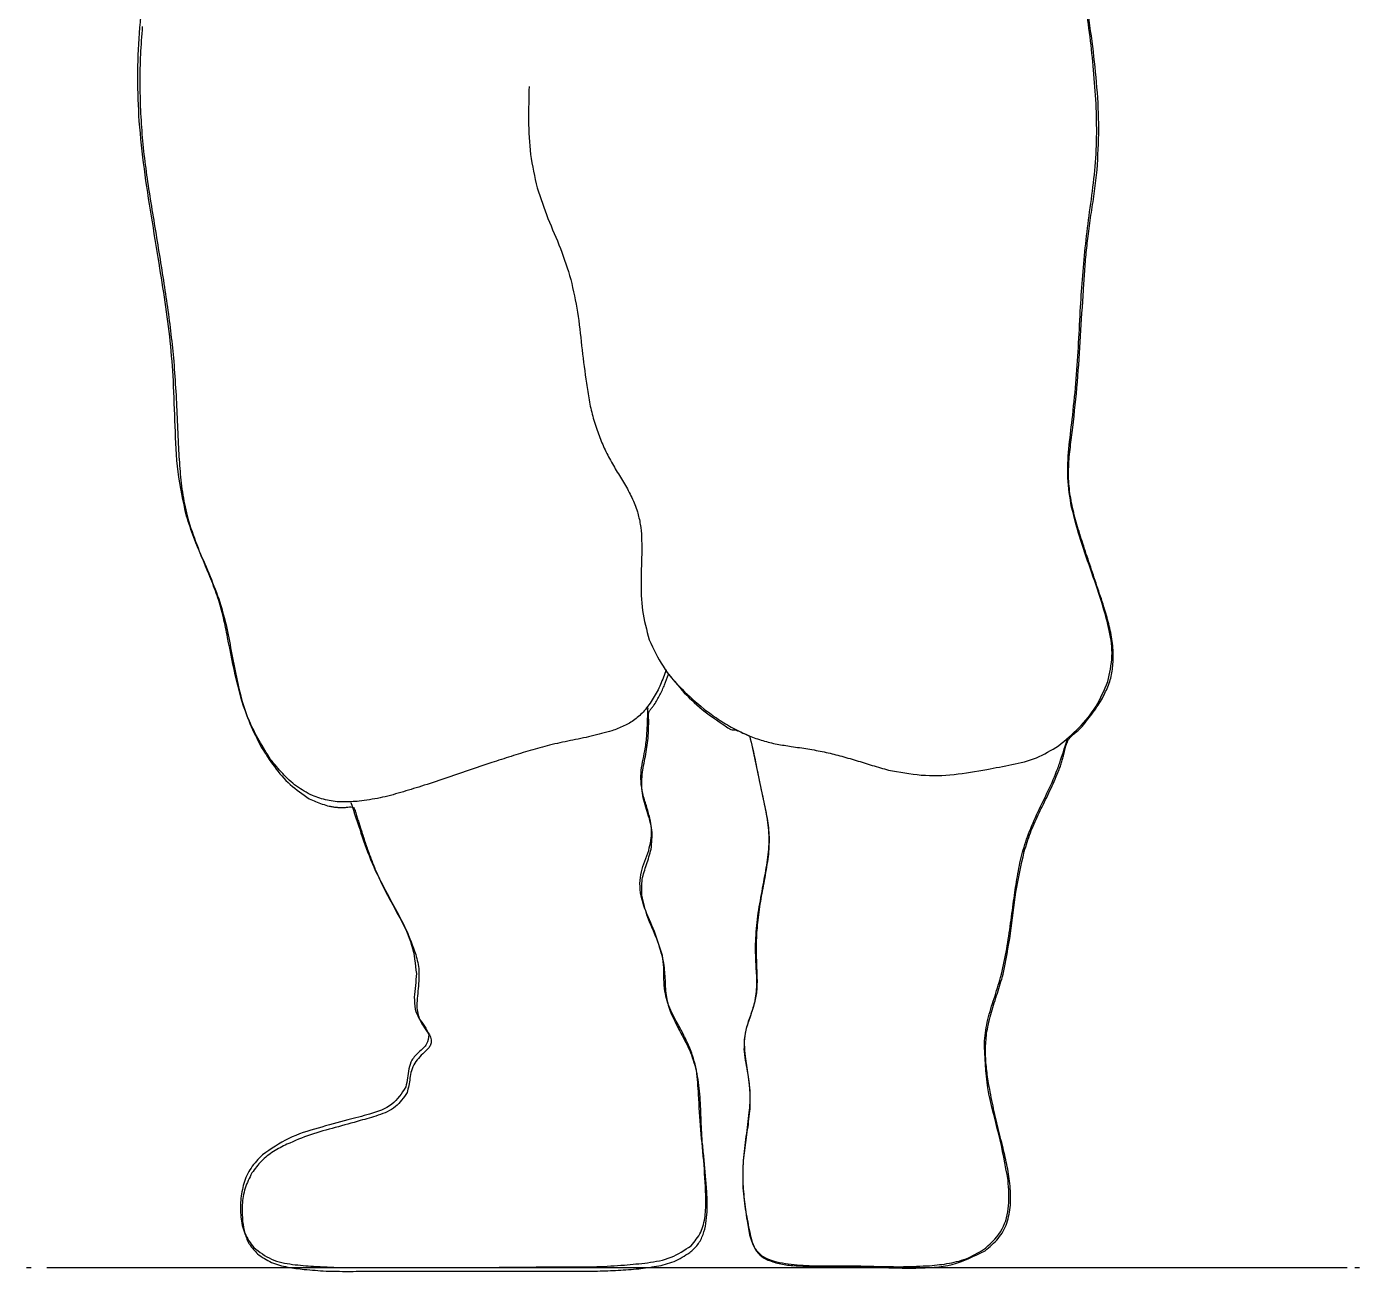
# Model space of a CAD drawing. Extents: x 58 to 141, y 6 to 204.
# Drawn here: x 64.1 to 141.1, y 5.5 to 77.5 of the extents above; entities that cross this region are included whole.
import ezdxf

# ---------------------------------------------------------------- set-up
doc = ezdxf.new("R2010")
doc.units = 0
doc.layers.get('0').update_dxf_attribs({"linetype": 'CONTINUOUS'})

msp = doc.modelspace()

# ---------------------------------------------------------------- linework, layer by layer
at = {"color": 5}
msp.add_lwpolyline([(105.861665, 36.504891)], close=True, dxfattribs=at)
at = {"color": 6}
for points in [[(64.051807, 5.741879), (64.310972, 5.741879)], [(65.218049, 5.741879), (140.414751, 5.741879)], [(140.86829, 5.741879), (141.127455, 5.741879)]]:
    msp.add_lwpolyline(points, dxfattribs=at)
for points, knots in [([(125.493793, 66.583472), (125.584985, 67.219549), (125.767254, 68.490904), (125.936523, 70.414339), (125.947937, 72.351988), (125.827359, 74.290799), (125.651042, 76.22553), (125.397987, 78.147689), (125.072695, 80.05437), (124.682531, 81.94261), (124.358417, 83.18389), (124.196992, 83.80211)], [0, 0, 0, 0, 1.92761, 3.852797, 5.787391, 7.734261, 9.678484, 11.614825, 13.548705, 15.480285, 17.396857, 17.396857, 17.396857, 17.396857]), ([(70.559856, 72.058855), (70.520972, 72.910796), (70.443316, 74.612228), (70.553642, 77.1633), (70.725969, 78.85227), (70.812012, 79.695573)], [0, 0, 0, 0, 2.557458, 5.107559, 7.650531, 7.650531, 7.650531, 7.650531]), ([(93.109787, 74.076101), (93.091779, 73.422331), (93.055656, 72.11096), (93.142425, 70.1343), (93.432843, 68.847822), (93.578076, 68.204474)], [0, 0, 0, 0, 1.962786, 3.937073, 5.912031, 5.912031, 5.912031, 5.912031]), ([(71.712568, 63.845781), (71.564654, 64.755567), (71.26909, 66.573511), (70.830185, 69.304685), (70.650068, 71.139756), (70.559856, 72.058855)], [0, 0, 0, 0, 2.76539, 5.525833, 8.295703, 8.295703, 8.295703, 8.295703]), ([(93.578076, 68.204474), (93.775436, 67.612006), (94.171418, 66.42328), (94.961714, 64.711852), (95.335994, 63.510394), (95.523278, 62.909203)], [0, 0, 0, 0, 1.872272, 3.756518, 5.64367, 5.64367, 5.64367, 5.64367]), ([(124.989481, 61.072068), (125.02809, 61.684593), (125.105373, 62.910675), (125.263072, 64.749584), (125.416806, 65.971538), (125.493793, 66.583472)], [0, 0, 0, 0, 1.841231, 3.685562, 5.535681, 5.535681, 5.535681, 5.535681]), ([(72.54108, 57.037575), (72.488968, 57.80292), (72.385021, 59.329548), (72.072281, 61.59661), (71.832195, 63.097795), (71.712568, 63.845781)], [0, 0, 0, 0, 2.300689, 4.589165, 6.861802, 6.861802, 6.861802, 6.861802]), ([(95.523278, 62.909203), (95.664255, 62.277132), (95.946823, 61.010238), (96.13738, 59.073182), (96.304448, 57.78728), (96.387812, 57.145642)], [0, 0, 0, 0, 1.940922, 3.890299, 5.831732, 5.831732, 5.831732, 5.831732]), ([(124.521192, 54.804196), (124.595967, 55.500189), (124.745323, 56.890379), (124.880319, 58.98195), (124.953105, 60.375581), (124.989481, 61.072068)], [0, 0, 0, 0, 2.099764, 4.19411, 6.286476, 6.286476, 6.286476, 6.286476]), ([(73.297548, 49.220746), (73.109866, 50.071614), (72.731603, 51.786493), (72.644187, 54.416455), (72.575293, 56.16783), (72.54108, 57.037575)], [0, 0, 0, 0, 2.608273, 5.256837, 7.8697, 7.8697, 7.8697, 7.8697]), ([(96.387812, 57.145642), (96.436228, 56.822135), (96.532629, 56.178009), (96.709011, 55.220687), (96.903531, 54.605551), (97.00019, 54.299884)], [0, 0, 0, 0, 0.981579, 1.954393, 2.915255, 2.915255, 2.915255, 2.915255]), ([(124.48517, 49.725058), (124.392039, 50.290731), (124.207761, 51.410022), (124.31101, 53.117893), (124.450664, 54.238349), (124.521192, 54.804196)], [0, 0, 0, 0, 1.714559, 3.392576, 5.104592, 5.104592, 5.104592, 5.104592]), ([(97.00019, 54.299884), (97.103071, 54.016885), (97.308357, 53.452194), (97.702602, 52.637035), (98.002168, 52.1137), (98.152902, 51.850371)], [0, 0, 0, 0, 0.902889, 1.801604, 2.711808, 2.711808, 2.711808, 2.711808]), ([(98.152902, 51.850371), (98.310884, 51.595274), (98.626994, 51.084847), (99.071549, 50.306466), (99.276483, 49.748413), (99.377659, 49.472902)], [0, 0, 0, 0, 0.900611, 1.802051, 2.681057, 2.681057, 2.681057, 2.681057]), ([(99.377659, 49.472902), (99.438064, 49.230366), (99.559036, 48.744648), (99.621634, 47.993086), (99.627082, 47.491222), (99.629815, 47.239522)], [0, 0, 0, 0, 0.748729, 1.499452, 2.254784, 2.254784, 2.254784, 2.254784]), ([(126.286282, 44.033542), (126.081241, 44.665423), (125.671415, 45.9284), (124.985605, 47.798866), (124.651912, 49.083262), (124.48517, 49.725058)], [0, 0, 0, 0, 1.993047, 3.983612, 5.971686, 5.971686, 5.971686, 5.971686]), ([(74.702415, 45.582499), (74.539425, 45.980029), (74.211571, 46.779656), (73.697957, 47.975639), (73.431182, 48.8052), (73.297548, 49.220746)], [0, 0, 0, 0, 1.28911, 2.59303, 3.901774, 3.901774, 3.901774, 3.901774]), ([(99.629815, 47.239522), (99.612582, 46.655985), (99.578338, 45.496438), (99.596143, 43.740012), (99.906214, 42.616891), (100.062082, 42.052318)], [0, 0, 0, 0, 1.75354, 3.48446, 5.234049, 5.234049, 5.234049, 5.234049]), ([(75.675016, 42.196407), (75.597858, 42.580619), (75.443435, 43.349572), (75.135634, 44.487458), (74.846793, 45.217556), (74.702415, 45.582499)], [0, 0, 0, 0, 1.175674, 2.352965, 3.529565, 3.529565, 3.529565, 3.529565]), ([(126.57446, 39.638827), (126.686834, 40.126017), (126.911859, 41.101599), (126.698095, 42.60197), (126.423578, 43.556263), (126.286282, 44.033542)], [0, 0, 0, 0, 1.487963, 2.979597, 4.472053, 4.472053, 4.472053, 4.472053]), ([(78.160552, 35.136045), (77.714813, 35.8605), (76.832073, 37.295209), (76.14602, 39.737521), (75.832535, 41.374074), (75.675016, 42.196407)], [0, 0, 0, 0, 2.539739, 5.029693, 7.544457, 7.544457, 7.544457, 7.544457]), ([(100.062082, 42.052318), (100.306179, 41.530819), (100.794838, 40.486829), (101.919704, 39.16107), (102.795545, 38.42212), (103.23204, 38.053848)], [0, 0, 0, 0, 1.721039, 3.445357, 5.158485, 5.158485, 5.158485, 5.158485]), ([(101.034683, 40.32325), (100.931455, 40.038224), (100.725871, 39.470575), (100.316913, 38.6614), (99.954421, 38.183681), (99.773904, 37.945781)], [0, 0, 0, 0, 0.909305, 1.810944, 2.705364, 2.705364, 2.705364, 2.705364]), ([(123.728702, 35.928535), (124.132903, 36.260078), (124.950563, 36.930758), (125.961773, 38.174265), (126.371663, 39.154061), (126.57446, 39.638827)], [0, 0, 0, 0, 1.567459, 3.170822, 4.740935, 4.740935, 4.740935, 4.740935]), ([(99.773904, 37.945781), (99.597676, 37.770653), (99.247959, 37.423119), (98.595705, 37.05574), (98.134309, 36.881347), (97.900747, 36.793069)], [0, 0, 0, 0, 0.742372, 1.473203, 2.222406, 2.222406, 2.222406, 2.222406]), ([(99.809926, 35.640357), (99.848781, 35.916096), (99.926256, 36.465915), (99.959921, 37.297264), (99.980001, 37.849766), (99.990037, 38.125892)], [0, 0, 0, 0, 0.834856, 1.664683, 2.493763, 2.493763, 2.493763, 2.493763]), ([(103.23204, 38.053848), (103.501296, 37.854515), (104.041115, 37.454883), (104.905374, 36.928473), (105.518475, 36.646274), (105.825642, 36.504891)], [0, 0, 0, 0, 1.004847, 2.014572, 3.028371, 3.028371, 3.028371, 3.028371]), ([(97.900747, 36.793069), (97.502586, 36.684342), (96.707887, 36.467331), (95.49721, 36.233919), (94.697418, 36.054195), (94.298521, 35.964557)], [0, 0, 0, 0, 1.237745, 2.47045, 3.697014, 3.697014, 3.697014, 3.697014]), ([(105.825642, 36.504891), (106.091595, 36.40638), (106.621236, 36.210196), (107.444491, 36.015891), (107.998802, 35.933559), (108.275156, 35.892513)], [0, 0, 0, 0, 0.850189, 1.693137, 2.531219, 2.531219, 2.531219, 2.531219]), ([(105.861665, 36.504891), (105.975193, 36.019061), (106.202927, 35.0445), (106.485297, 33.573255), (106.694255, 32.596341), (106.798243, 32.110176)], [0, 0, 0, 0, 1.496601, 3.002139, 4.493615, 4.493615, 4.493615, 4.493615]), ([(121.92759, 30.669286), (122.100029, 31.094912), (122.445463, 31.947538), (123.071139, 33.179919), (123.549044, 34.229844), (123.856079, 35.096276), (124.059891, 35.748746), (124.199321, 36.180798), (124.269036, 36.396824)], [0, 0, 0, 0, 1.376966, 2.758376, 4.144849, 4.833553, 5.514538, 6.195524, 6.195524, 6.195524, 6.195524]), ([(94.298521, 35.964557), (93.925632, 35.863667), (93.176971, 35.661106), (92.062984, 35.314909), (91.320468, 35.075755), (90.948452, 34.955934)], [0, 0, 0, 0, 1.158793, 2.326547, 3.499083, 3.499083, 3.499083, 3.499083]), ([(99.593793, 33.695155), (99.583705, 33.911632), (99.563439, 34.346556), (99.668394, 34.996386), (99.762554, 35.424813), (99.809926, 35.640357)], [0, 0, 0, 0, 0.64845, 1.302802, 1.965329, 1.965329, 1.965329, 1.965329]), ([(108.275156, 35.892513), (108.595521, 35.844443), (109.229764, 35.749277), (110.170501, 35.585044), (110.781551, 35.429429), (111.084891, 35.352179)], [0, 0, 0, 0, 0.971942, 1.924202, 2.862942, 2.862942, 2.862942, 2.862942]), ([(119.586143, 34.559689), (120.069266, 34.650422), (121.031229, 34.831084), (122.474542, 35.16427), (123.311406, 35.674242), (123.728702, 35.928535)], [0, 0, 0, 0, 1.477553, 2.942009, 4.398531, 4.398531, 4.398531, 4.398531]), ([(80.574043, 33.046755), (80.260665, 33.217399), (79.629487, 33.561097), (78.842838, 34.305831), (78.38731, 34.860123), (78.160552, 35.136045)], [0, 0, 0, 0, 1.066466, 2.147987, 3.219997, 3.219997, 3.219997, 3.219997]), ([(90.948452, 34.955934), (90.495302, 34.800237), (89.592206, 34.489943), (88.238024, 34.025592), (87.331568, 33.733343), (86.877937, 33.587088)], [0, 0, 0, 0, 1.437465, 2.864767, 4.294611, 4.294611, 4.294611, 4.294611]), ([(111.084891, 35.352179), (111.397569, 35.263528), (112.024389, 35.085812), (112.95513, 34.790033), (113.58195, 34.612317), (113.894627, 34.523667)], [0, 0, 0, 0, 0.974952, 1.954471, 2.929423, 2.929423, 2.929423, 2.929423]), ([(113.894627, 34.523667), (114.525527, 34.405028), (115.777725, 34.169556), (117.703256, 34.224644), (118.955271, 34.44743), (119.586143, 34.559689)], [0, 0, 0, 0, 1.921373, 3.813502, 5.735275, 5.735275, 5.735275, 5.735275]), ([(86.877937, 33.587088), (86.481862, 33.465519), (85.691404, 33.222899), (84.498415, 32.886816), (83.682299, 32.777176), (83.275712, 32.722554)], [0, 0, 0, 0, 1.243392, 2.481473, 3.710663, 3.710663, 3.710663, 3.710663]), ([(100.134126, 31.569842), (100.075162, 31.807882), (99.957327, 32.283587), (99.714468, 32.975862), (99.63384, 33.456448), (99.593793, 33.695155)], [0, 0, 0, 0, 0.735567, 1.469972, 2.194745, 2.194745, 2.194745, 2.194745]), ([(83.275712, 32.722554), (82.970594, 32.698958), (82.358899, 32.651654), (81.437674, 32.741673), (80.860552, 32.945544), (80.574043, 33.046755)], [0, 0, 0, 0, 0.917623, 1.839635, 2.748628, 2.748628, 2.748628, 2.748628]), ([(82.807422, 32.65051), (82.997236, 32.057269), (83.374398, 30.878492), (83.997202, 29.125014), (84.548111, 28.018685), (84.824669, 27.463305)], [0, 0, 0, 0, 1.869049, 3.713828, 5.573443, 5.573443, 5.573443, 5.573443]), ([(106.798243, 32.110176), (106.868804, 31.697376), (107.008448, 30.88042), (106.945922, 29.627426), (106.800036, 28.812394), (106.726199, 28.399884)], [0, 0, 0, 0, 1.253069, 2.479903, 3.737184, 3.737184, 3.737184, 3.737184]), ([(100.02606, 29.876796), (100.076433, 30.064492), (100.175275, 30.432784), (100.213561, 31.007572), (100.16076, 31.381315), (100.134126, 31.569842)], [0, 0, 0, 0, 0.582197, 1.142369, 1.712555, 1.712555, 1.712555, 1.712555]), ([(121.1351, 26.958994), (121.195691, 27.378626), (121.31658, 28.215857), (121.543309, 29.464568), (121.799642, 30.268172), (121.92759, 30.669286)], [0, 0, 0, 0, 1.272295, 2.538421, 3.800222, 3.800222, 3.800222, 3.800222]), ([(100.818549, 23.789035), (100.675742, 24.259195), (100.389795, 25.20061), (99.74913, 26.51472), (99.461678, 27.707891), (99.582763, 28.633984), (99.795504, 29.261619), (99.949399, 29.672247), (100.02606, 29.876796)], [0, 0, 0, 0, 1.470735, 2.944894, 4.390294, 5.05851, 5.718945, 6.374478, 6.374478, 6.374478, 6.374478]), ([(106.726199, 28.399884), (106.638527, 27.92263), (106.463654, 26.970682), (106.218034, 25.534046), (106.196612, 24.563935), (106.185865, 24.077213)], [0, 0, 0, 0, 1.456312, 2.904814, 4.363302, 4.363302, 4.363302, 4.363302]), ([(84.824669, 27.463305), (85.093915, 26.970119), (85.637199, 25.974967), (86.411951, 24.441313), (86.530979, 23.305365), (86.589759, 22.74439)], [0, 0, 0, 0, 1.689923, 3.409926, 5.088053, 5.088053, 5.088053, 5.088053]), ([(120.378633, 22.528257), (120.494782, 23.013686), (120.727538, 23.986459), (120.930594, 25.473239), (121.066984, 26.464123), (121.1351, 26.958994)], [0, 0, 0, 0, 1.496443, 2.998784, 4.497666, 4.497666, 4.497666, 4.497666]), ([(106.185865, 24.077213), (106.198419, 23.726608), (106.223521, 23.025585), (106.306962, 21.973833), (106.177913, 21.285259), (106.11382, 20.943277)], [0, 0, 0, 0, 1.053627, 2.106687, 3.145738, 3.145738, 3.145738, 3.145738]), ([(100.962638, 21.735767), (100.939877, 21.963641), (100.89442, 22.418743), (100.915512, 23.107273), (100.850937, 23.561315), (100.818549, 23.789035)], [0, 0, 0, 0, 0.6865, 1.371053, 2.059836, 2.059836, 2.059836, 2.059836]), ([(86.589759, 22.74439), (86.576759, 22.51609), (86.550733, 22.059034), (86.441424, 21.376677), (86.492306, 20.919447), (86.517715, 20.691122)], [0, 0, 0, 0, 0.686298, 1.373964, 2.059888, 2.059888, 2.059888, 2.059888]), ([(119.442054, 18.853987), (119.495963, 19.27071), (119.604316, 20.108296), (120.016618, 21.310392), (120.257888, 22.122056), (120.378633, 22.528257)], [0, 0, 0, 0, 1.25723, 2.526944, 3.798969, 3.798969, 3.798969, 3.798969]), ([(101.575016, 20.078743), (101.482199, 20.257894), (101.298933, 20.611624), (101.070915, 21.161252), (100.998515, 21.545405), (100.962638, 21.735767)], [0, 0, 0, 0, 0.605603, 1.195755, 1.775463, 1.775463, 1.775463, 1.775463]), ([(106.11382, 20.943277), (106.022927, 20.65826), (105.84542, 20.101649), (105.551185, 19.26483), (105.542081, 18.681494), (105.537464, 18.385697)], [0, 0, 0, 0, 0.899093, 1.755839, 2.637188, 2.637188, 2.637188, 2.637188]), ([(86.517715, 20.691122), (86.580719, 20.512038), (86.706916, 20.153338), (87.088671, 19.728374), (87.236954, 19.384218), (87.310204, 19.214209)], [0, 0, 0, 0, 0.564267, 1.130215, 1.682719, 1.682719, 1.682719, 1.682719]), ([(102.619662, 17.845364), (102.526525, 18.104583), (102.340695, 18.621783), (101.970008, 19.358207), (101.7067, 19.838529), (101.575016, 20.078743)], [0, 0, 0, 0, 0.825589, 1.647236, 2.469247, 2.469247, 2.469247, 2.469247]), ([(87.310204, 19.214209), (87.285579, 19.025362), (87.231761, 18.612634), (86.732019, 18.217983), (86.31266, 17.785265), (86.147176, 17.23718), (86.08741, 16.710749), (86.013941, 16.361923), (85.977381, 16.18834)], [0, 0, 0, 0, 0.55106, 1.204348, 1.813721, 2.34072, 2.877219, 3.408637, 3.408637, 3.408637, 3.408637]), ([(120.8109, 10.785002), (120.648199, 11.680206), (120.322145, 13.474203), (119.52681, 16.108055), (119.470275, 17.939693), (119.442054, 18.853987)], [0, 0, 0, 0, 2.730057, 5.471061, 8.202947, 8.202947, 8.202947, 8.202947]), ([(102.90784, 15.756073), (102.89532, 15.987334), (102.870072, 16.453699), (102.8005, 17.157025), (102.68011, 17.615274), (102.619662, 17.845364)], [0, 0, 0, 0, 0.695074, 1.401699, 2.114299, 2.114299, 2.114299, 2.114299]), ([(105.537464, 18.385697), (105.558571, 18.169003), (105.600971, 17.733695), (105.733557, 17.090819), (105.794988, 16.656984), (105.825642, 16.440496)], [0, 0, 0, 0, 0.652691, 1.311165, 1.967039, 1.967039, 1.967039, 1.967039]), ([(85.977381, 16.18834), (85.738429, 15.822074), (85.236018, 15.051975), (83.913008, 14.613706), (83.045108, 14.387873), (82.627311, 14.27916)], [0, 0, 0, 0, 1.276656, 2.684258, 3.99083, 3.99083, 3.99083, 3.99083]), ([(105.825642, 16.440496), (105.844861, 16.248599), (105.883232, 15.865469), (105.883232, 15.286454), (105.844861, 14.903324), (105.825642, 14.711428)], [0, 0, 0, 0, 0.578354, 1.15471, 1.733064, 1.733064, 1.733064, 1.733064]), ([(103.340107, 9.668312), (103.310099, 10.341716), (103.249887, 11.692934), (103.025735, 13.716149), (102.947217, 15.074746), (102.90784, 15.756073)], [0, 0, 0, 0, 2.021689, 4.05662, 6.103744, 6.103744, 6.103744, 6.103744]), ([(105.825642, 14.711428), (105.769376, 14.246216), (105.657237, 13.319048), (105.461631, 11.930744), (105.464157, 10.998747), (105.46542, 10.532846)], [0, 0, 0, 0, 1.406265, 2.802692, 4.198529, 4.198529, 4.198529, 4.198529]), ([(82.627311, 14.27916), (82.056982, 14.126861), (80.905708, 13.819427), (79.174338, 13.296823), (78.184763, 12.605819), (77.692262, 12.261914)], [0, 0, 0, 0, 1.774274, 3.581569, 5.372235, 5.372235, 5.372235, 5.372235]), ([(77.692262, 12.261914), (77.455361, 12.020071), (76.988148, 11.543111), (76.565354, 10.616369), (76.476302, 9.961752), (76.431484, 9.63229)], [0, 0, 0, 0, 1.009958, 1.99182, 2.986692, 2.986692, 2.986692, 2.986692]), ([(105.46542, 10.532846), (105.481914, 10.295994), (105.514612, 9.826478), (105.609595, 9.130783), (105.68168, 8.672007), (105.717576, 8.443555)], [0, 0, 0, 0, 0.712087, 1.411583, 2.105393, 2.105393, 2.105393, 2.105393]), ([(119.514099, 6.858576), (119.872709, 7.204112), (120.571405, 7.877334), (120.921468, 9.343772), (120.848474, 10.295231), (120.8109, 10.785002)], [0, 0, 0, 0, 1.465766, 2.85581, 4.330402, 4.330402, 4.330402, 4.330402]), ([(76.431484, 9.63229), (76.422992, 9.310649), (76.405912, 8.663728), (76.607678, 7.687539), (76.994948, 7.158336), (77.187951, 6.894599)], [0, 0, 0, 0, 0.966005, 1.942937, 2.913508, 2.913508, 2.913508, 2.913508]), ([(102.475573, 7.002665), (102.68567, 7.252714), (103.103641, 7.750166), (103.315048, 8.714629), (103.331751, 9.350319), (103.340107, 9.668312)], [0, 0, 0, 0, 0.966229, 1.922234, 2.879133, 2.879133, 2.879133, 2.879133]), ([(105.717576, 8.443555), (105.741819, 8.287787), (105.790134, 7.977362), (105.882073, 7.515244), (105.988644, 7.221273), (106.041776, 7.07471)], [0, 0, 0, 0, 0.473107, 0.942838, 1.409879, 1.409879, 1.409879, 1.409879]), ([(98.621192, 5.885975), (99.068142, 5.925582), (99.976832, 6.006105), (101.341911, 6.23975), (102.103761, 6.752449), (102.475573, 7.002665)], [0, 0, 0, 0, 1.350506, 2.745697, 4.075692, 4.075692, 4.075692, 4.075692]), ([(106.041776, 7.07471), (106.156206, 6.885381), (106.380904, 6.51361), (106.966436, 6.190883), (107.379956, 6.08436), (107.590733, 6.030064)], [0, 0, 0, 0, 0.652983, 1.28221, 1.936369, 1.936369, 1.936369, 1.936369]), ([(77.187951, 6.894599), (77.516126, 6.644874), (78.181345, 6.138677), (79.421075, 5.902798), (80.241316, 5.843294), (80.646087, 5.813931)], [0, 0, 0, 0, 1.221194, 2.475393, 3.697294, 3.697294, 3.697294, 3.697294]), ([(116.272096, 5.849953), (116.654786, 5.886312), (117.416289, 5.95866), (118.536636, 6.258776), (119.188284, 6.658647), (119.514099, 6.858576)], [0, 0, 0, 0, 1.15341, 2.295131, 3.436786, 3.436786, 3.436786, 3.436786]), ([(80.646087, 5.813931), (81.165841, 5.787103), (82.210217, 5.733195), (83.784109, 5.735778), (85.782539, 5.744981), (88.198772, 5.741143), (91.032557, 5.749105), (92.920788, 5.768298), (93.866254, 5.777909)], [0, 0, 0, 0, 1.561056, 3.136732, 4.720386, 7.556806, 10.385235, 13.221767, 13.221767, 13.221767, 13.221767]), ([(93.866254, 5.777909), (94.394535, 5.776036), (95.451137, 5.772292), (97.03773, 5.776364), (98.093089, 5.849419), (98.621192, 5.885975)], [0, 0, 0, 0, 1.584984, 3.17009, 4.75774, 4.75774, 4.75774, 4.75774]), ([(107.590733, 6.030064), (108.044014, 5.966672), (108.958222, 5.838817), (110.344855, 5.838709), (111.271403, 5.846213), (111.733292, 5.849953)], [0, 0, 0, 0, 1.371396, 2.765928, 4.152149, 4.152149, 4.152149, 4.152149]), ([(111.733292, 5.849953), (112.237543, 5.836077), (113.245896, 5.80833), (114.759762, 5.776315), (115.767879, 5.825402), (116.272096, 5.849953)], [0, 0, 0, 0, 1.513464, 3.026483, 4.540455, 4.540455, 4.540455, 4.540455])]:
    msp.add_open_spline(points, degree=3, knots=knots, dxfattribs=at)
at = {"color": 5}
for points, knots in [([(125.709926, 76.381525), (125.601758, 77.198325), (125.385245, 78.833256), (124.918209, 81.263123), (124.509287, 82.860326), (124.305058, 83.658021)], [0, 0, 0, 0, 2.471498, 4.947029, 7.416946, 7.416946, 7.416946, 7.416946]), ([(70.739968, 77.534237), (70.699153, 76.997303), (70.617808, 75.927163), (70.581432, 74.316039), (70.61505, 73.244406), (70.631901, 72.707256)], [0, 0, 0, 0, 1.615281, 3.219343, 4.831408, 4.831408, 4.831408, 4.831408]), ([(125.962082, 69.249119), (126.008382, 70.044093), (126.100989, 71.634188), (125.975055, 74.01805), (125.798129, 75.595249), (125.709926, 76.381525)], [0, 0, 0, 0, 2.387354, 4.775155, 7.148928, 7.148928, 7.148928, 7.148928]), ([(70.631901, 72.707256), (70.663063, 72.178589), (70.725498, 71.119397), (70.899254, 69.533521), (71.057112, 68.480152), (71.136212, 67.952318)], [0, 0, 0, 0, 1.588569, 3.182721, 4.783846, 4.783846, 4.783846, 4.783846]), ([(125.457771, 65.538827), (125.512562, 65.950492), (125.622593, 66.777196), (125.825904, 68.009126), (125.91685, 68.837254), (125.962082, 69.249119)], [0, 0, 0, 0, 1.245855, 2.501921, 3.744712, 3.744712, 3.744712, 3.744712]), ([(71.136212, 67.952318), (71.222575, 67.411409), (71.395783, 66.326565), (71.671178, 64.695382), (71.842611, 63.602249), (71.928702, 63.053292)], [0, 0, 0, 0, 1.643275, 3.29574, 4.962728, 4.962728, 4.962728, 4.962728]), ([(125.169592, 62.296824), (125.193785, 62.657086), (125.242197, 63.378015), (125.32774, 64.459957), (125.414385, 65.178856), (125.457771, 65.538827)], [0, 0, 0, 0, 1.083247, 2.167716, 3.255332, 3.255332, 3.255332, 3.255332]), ([(71.928702, 63.053292), (72.01033, 62.534168), (72.173762, 61.4948), (72.381928, 59.933818), (72.488172, 58.890135), (72.54108, 58.370399)], [0, 0, 0, 0, 1.576489, 3.156383, 4.723577, 4.723577, 4.723577, 4.723577]), ([(124.557214, 54.335906), (124.65162, 55.215427), (124.840762, 56.977531), (125.001942, 59.634987), (125.113661, 61.408776), (125.169592, 62.296824)], [0, 0, 0, 0, 2.653347, 5.315936, 7.985463, 7.985463, 7.985463, 7.985463]), ([(72.54108, 58.370399), (72.584477, 57.794201), (72.671222, 56.642461), (72.75667, 54.91259), (72.805066, 53.759574), (72.829258, 53.183194)], [0, 0, 0, 0, 1.733419, 3.464866, 5.195547, 5.195547, 5.195547, 5.195547]), ([(125.13357, 47.635767), (125.01571, 47.998356), (124.780191, 48.722917), (124.500132, 49.826706), (124.31286, 50.946241), (124.29608, 52.081183), (124.406266, 53.209852), (124.506941, 53.960873), (124.557214, 54.335906)], [0, 0, 0, 0, 1.143537, 2.28513, 3.413891, 4.540176, 5.678271, 6.813481, 6.813481, 6.813481, 6.813481]), ([(72.829258, 53.183194), (72.856297, 52.724096), (72.910505, 51.803679), (73.05775, 50.426037), (73.265751, 49.525992), (73.369592, 49.076657)], [0, 0, 0, 0, 1.379925, 2.76652, 4.14888, 4.14888, 4.14888, 4.14888]), ([(73.369592, 49.076657), (73.533797, 48.569697), (73.861881, 47.55678), (74.520491, 46.099712), (74.905707, 45.107096), (75.09866, 44.609898)], [0, 0, 0, 0, 1.597385, 3.191604, 4.791555, 4.791555, 4.791555, 4.791555]), ([(126.358327, 43.961497), (126.223931, 44.370017), (125.954874, 45.187859), (125.537023, 46.409405), (125.267966, 47.227248), (125.13357, 47.635767)], [0, 0, 0, 0, 1.290166, 2.58287, 3.873035, 3.873035, 3.873035, 3.873035]), ([(75.09866, 44.609898), (75.255904, 44.113655), (75.569628, 43.123576), (75.844003, 41.591798), (76.043605, 40.577655), (76.143306, 40.071094)], [0, 0, 0, 0, 1.559952, 3.112334, 4.66159, 4.66159, 4.66159, 4.66159]), ([(126.898661, 40.97165), (126.889633, 41.308681), (126.871481, 41.986365), (126.643886, 42.982047), (126.453557, 43.634864), (126.358327, 43.961497)], [0, 0, 0, 0, 1.009077, 2.028996, 3.050318, 3.050318, 3.050318, 3.050318]), ([(126.214238, 38.594182), (126.346036, 38.840999), (126.60893, 39.333317), (126.84837, 40.141046), (126.881933, 40.695375), (126.898661, 40.97165)], [0, 0, 0, 0, 0.838319, 1.672168, 2.500684, 2.500684, 2.500684, 2.500684]), ([(76.143306, 40.071094), (76.248929, 39.584753), (76.45957, 38.614852), (76.932614, 37.190781), (77.389874, 36.303471), (77.620218, 35.85649)], [0, 0, 0, 0, 1.492808, 2.977079, 4.483773, 4.483773, 4.483773, 4.483773]), ([(100.35026, 38.306004), (100.463407, 38.490973), (100.690169, 38.861678), (100.954663, 39.458752), (101.104093, 39.867045), (101.178772, 40.071094)], [0, 0, 0, 0, 0.649868, 1.302425, 1.95436, 1.95436, 1.95436, 1.95436]), ([(101.178772, 40.071094), (101.515518, 39.652316), (102.192272, 38.810707), (103.423477, 37.748053), (104.32938, 37.158848), (104.780997, 36.865113)], [0, 0, 0, 0, 1.609607, 3.234798, 4.850445, 4.850445, 4.850445, 4.850445]), ([(125.349704, 37.369425), (125.454959, 37.501018), (125.663813, 37.76213), (125.955206, 38.169253), (126.127895, 38.452541), (126.214238, 38.594182)], [0, 0, 0, 0, 0.505503, 1.003042, 1.500559, 1.500559, 1.500559, 1.500559]), ([(99.990037, 36.360802), (99.999851, 36.480816), (100.019459, 36.72059), (100.024361, 37.081153), (100.030194, 37.378136), (100.019653, 37.605315), (100.012255, 37.764199), (100.055949, 37.91556), (100.143484, 38.046792), (100.246076, 38.173969), (100.314758, 38.261012), (100.35026, 38.306004)], [0, 0, 0, 0, 0.361113, 0.721457, 1.081682, 1.251251, 1.404685, 1.555875, 1.713988, 1.874648, 2.046547, 2.046547, 2.046547, 2.046547]), ([(124.845392, 36.793069), (124.905333, 36.853177), (125.025294, 36.973473), (125.199483, 37.161221), (125.299489, 37.299828), (125.349704, 37.369425)], [0, 0, 0, 0, 0.254723, 0.509781, 0.767007, 0.767007, 0.767007, 0.767007]), ([(100.170149, 29.948841), (100.207991, 30.316936), (100.283952, 31.055823), (99.936895, 32.120092), (99.613938, 33.167982), (99.614876, 34.267603), (99.848466, 35.308351), (99.94302, 36.011274), (99.990037, 36.360802)], [0, 0, 0, 0, 1.097314, 2.202666, 3.309978, 4.38004, 5.449303, 6.506866, 6.506866, 6.506866, 6.506866]), ([(104.780997, 36.865113), (104.88098, 36.857799), (105.113073, 36.84082), (105.463647, 36.675238), (105.722918, 36.564273), (105.861665, 36.504891)], [0, 0, 0, 0, 0.298529, 0.69298, 1.147064, 1.147064, 1.147064, 1.147064]), ([(105.861665, 36.504891), (105.960598, 36.097451), (106.157799, 35.285318), (106.386247, 34.052921), (106.564775, 33.238407), (106.654154, 32.830621)], [0, 0, 0, 0, 1.257595, 2.506711, 3.759072, 3.759072, 3.759072, 3.759072]), ([(124.01688, 35.352179), (124.041752, 35.457058), (124.092992, 35.673131), (124.16911, 35.992907), (124.261016, 36.192913), (124.305058, 36.288757)], [0, 0, 0, 0, 0.323604, 0.666688, 0.982373, 0.982373, 0.982373, 0.982373]), ([(124.305058, 36.288757), (124.352302, 36.350383), (124.452467, 36.481042), (124.646587, 36.636678), (124.780015, 36.74164), (124.845392, 36.793069)], [0, 0, 0, 0, 0.232147, 0.492198, 0.742028, 0.742028, 0.742028, 0.742028]), ([(77.620218, 35.85649), (77.864094, 35.472211), (78.354657, 34.699224), (79.256687, 33.646666), (80.015892, 33.125936), (80.393931, 32.866643)], [0, 0, 0, 0, 1.365777, 2.747291, 4.117471, 4.117471, 4.117471, 4.117471]), ([(123.764725, 34.559689), (123.798552, 34.646389), (123.866508, 34.82056), (123.942886, 35.087467), (123.992512, 35.265003), (124.01688, 35.352179)], [0, 0, 0, 0, 0.279043, 0.560563, 0.832158, 0.832158, 0.832158, 0.832158]), ([(123.04428, 32.938688), (123.12799, 33.116067), (123.294933, 33.469811), (123.545472, 34.0058), (123.690998, 34.373436), (123.764725, 34.559689)], [0, 0, 0, 0, 0.58846, 1.173553, 1.774353, 1.774353, 1.774353, 1.774353]), ([(80.393931, 32.866643), (80.516794, 32.808836), (80.764224, 32.692419), (81.150268, 32.549832), (81.414529, 32.472858), (81.546644, 32.434376)], [0, 0, 0, 0, 0.407213, 0.820078, 1.23284, 1.23284, 1.23284, 1.23284]), ([(81.546644, 32.434376), (81.615518, 32.422525), (81.750274, 32.399339), (81.954033, 32.369428), (82.126025, 32.361487), (82.267101, 32.36234), (82.375101, 32.362945), (82.496202, 32.35951), (82.638801, 32.378582), (82.797368, 32.40781), (82.903288, 32.376559), (82.951511, 32.362332)], [0, 0, 0, 0, 0.209684, 0.410256, 0.617326, 0.725392, 0.833459, 0.941526, 1.087828, 1.265991, 1.414898, 1.414898, 1.414898, 1.414898]), ([(106.654154, 32.830621), (106.732603, 32.46544), (106.887853, 31.74275), (107.024146, 30.631348), (106.969823, 29.891155), (106.942332, 29.516574)], [0, 0, 0, 0, 1.120908, 2.218264, 3.34254, 3.34254, 3.34254, 3.34254]), ([(121.747478, 29.804752), (121.857017, 30.169188), (122.075036, 30.894541), (122.541327, 31.92905), (122.876713, 32.602311), (123.04428, 32.938688)], [0, 0, 0, 0, 1.140424, 2.269838, 3.397548, 3.397548, 3.397548, 3.397548]), ([(82.951511, 32.362332), (82.977127, 32.325495), (83.04172, 32.232604), (83.080055, 32.065822), (83.115559, 31.947554), (83.131623, 31.894042)], [0, 0, 0, 0, 0.133642, 0.337004, 0.505055, 0.505055, 0.505055, 0.505055]), ([(83.131623, 31.894042), (83.15822, 31.806707), (83.212392, 31.628824), (83.303009, 31.366771), (83.357181, 31.188888), (83.383779, 31.101553)], [0, 0, 0, 0, 0.273867, 0.557804, 0.83167, 0.83167, 0.83167, 0.83167]), ([(83.383779, 31.101553), (83.420054, 30.990454), (83.493395, 30.765841), (83.598362, 30.428641), (83.671703, 30.204028), (83.707979, 30.09293)], [0, 0, 0, 0, 0.350609, 0.708842, 1.059452, 1.059452, 1.059452, 1.059452]), ([(83.707979, 30.09293), (83.792174, 29.864976), (83.960369, 29.409596), (84.225713, 28.732049), (84.432996, 28.294265), (84.536491, 28.075684)], [0, 0, 0, 0, 0.729072, 1.456457, 2.181783, 2.181783, 2.181783, 2.181783]), ([(99.629815, 27.283194), (99.619493, 27.591277), (99.599102, 28.19989), (99.916836, 29.068349), (100.084562, 29.651351), (100.170149, 29.948841)], [0, 0, 0, 0, 0.915661, 1.808874, 2.739562, 2.739562, 2.739562, 2.739562]), ([(106.942332, 29.516574), (106.875646, 29.107936), (106.742126, 28.289751), (106.501669, 27.071111), (106.387092, 26.251187), (106.329954, 25.842304)], [0, 0, 0, 0, 1.242092, 2.48695, 3.72527, 3.72527, 3.72527, 3.72527]), ([(120.522722, 22.708368), (120.679498, 23.49557), (120.992948, 25.069454), (121.218471, 27.464839), (121.571459, 29.026181), (121.747478, 29.804752)], [0, 0, 0, 0, 2.406781, 4.811972, 7.204252, 7.204252, 7.204252, 7.204252]), ([(84.536491, 28.075684), (84.777344, 27.611472), (85.258481, 26.684148), (86.027398, 25.32287), (86.379142, 24.345979), (86.553737, 23.86108)], [0, 0, 0, 0, 1.569542, 3.13537, 4.678624, 4.678624, 4.678624, 4.678624]), ([(100.890594, 23.464835), (100.771075, 23.898311), (100.532017, 24.765336), (99.933262, 25.975991), (99.730619, 26.848944), (99.629815, 27.283194)], [0, 0, 0, 0, 1.346572, 2.693374, 4.026507, 4.026507, 4.026507, 4.026507]), ([(106.329954, 25.842304), (106.295645, 25.45255), (106.227576, 24.679296), (106.252727, 23.51231), (106.280131, 22.738046), (106.293932, 22.348145)], [0, 0, 0, 0, 1.172883, 2.326949, 3.497644, 3.497644, 3.497644, 3.497644]), ([(86.553737, 23.86108), (86.596747, 23.705835), (86.681819, 23.398763), (86.748599, 22.926323), (86.738751, 22.612451), (86.733848, 22.456212)], [0, 0, 0, 0, 0.483109, 0.955578, 1.423869, 1.423869, 1.423869, 1.423869]), ([(101.286838, 20.547033), (101.190867, 20.863405), (100.999248, 21.495076), (101.005434, 22.48758), (100.928907, 23.138801), (100.890594, 23.464835)], [0, 0, 0, 0, 0.985951, 1.968559, 2.953729, 2.953729, 2.953729, 2.953729]), ([(86.733848, 22.456212), (86.725138, 22.264283), (86.707808, 21.88241), (86.624158, 21.321431), (86.625246, 20.947135), (86.625781, 20.763166)], [0, 0, 0, 0, 0.576149, 1.146336, 1.697474, 1.697474, 1.697474, 1.697474]), ([(119.586143, 19.39432), (119.663984, 19.771096), (119.819148, 20.522146), (120.202617, 21.606922), (120.41593, 22.340908), (120.522722, 22.708368)], [0, 0, 0, 0, 1.152792, 2.297935, 3.445993, 3.445993, 3.445993, 3.445993]), ([(106.293932, 22.348145), (106.288391, 22.074463), (106.277494, 21.536207), (106.060626, 20.744909), (105.881619, 20.233506), (105.78962, 19.970677)], [0, 0, 0, 0, 0.818077, 1.608925, 2.44513, 2.44513, 2.44513, 2.44513]), ([(86.625781, 20.763166), (86.644373, 20.625), (86.681031, 20.35258), (86.832231, 19.96133), (86.981752, 19.729004), (87.058048, 19.610454)], [0, 0, 0, 0, 0.417188, 0.822561, 1.24494, 1.24494, 1.24494, 1.24494]), ([(102.799773, 17.124918), (102.682203, 17.528762), (102.447865, 18.333689), (101.814414, 19.41887), (101.46253, 20.171336), (101.286838, 20.547033)], [0, 0, 0, 0, 1.256837, 2.505087, 3.749782, 3.749782, 3.749782, 3.749782]), ([(87.058048, 19.610454), (87.113832, 19.534611), (87.228435, 19.378797), (87.395654, 19.142628), (87.475321, 18.871795), (87.42443, 18.622515), (87.301199, 18.426062), (87.187569, 18.32749), (87.130093, 18.277631)], [0, 0, 0, 0, 0.282596, 0.58057, 0.86565, 1.09931, 1.32149, 1.548897, 1.548897, 1.548897, 1.548897]), ([(105.78962, 19.970677), (105.719847, 19.75033), (105.583359, 19.319298), (105.530529, 18.632391), (105.582769, 18.183301), (105.609509, 17.95343)], [0, 0, 0, 0, 0.691666, 1.353006, 2.046477, 2.046477, 2.046477, 2.046477]), ([(119.658188, 16.548562), (119.615327, 16.863252), (119.529529, 17.493192), (119.484123, 18.447677), (119.552202, 19.079378), (119.586143, 19.39432)], [0, 0, 0, 0, 0.952851, 1.907404, 2.856482, 2.856482, 2.856482, 2.856482]), ([(87.130093, 18.277631), (87.014403, 18.163872), (86.788995, 17.942228), (86.472462, 17.575189), (86.359453, 17.27741), (86.301581, 17.124918)], [0, 0, 0, 0, 0.487742, 0.95031, 1.435813, 1.435813, 1.435813, 1.435813]), ([(105.609509, 17.95343), (105.661165, 17.602396), (105.763461, 16.907231), (105.90892, 15.851514), (105.877583, 15.143262), (105.861665, 14.783472)], [0, 0, 0, 0, 1.065093, 2.109244, 3.187343, 3.187343, 3.187343, 3.187343]), ([(86.301581, 17.124918), (86.272184, 16.981698), (86.214099, 16.698717), (86.167312, 16.271098), (86.088485, 15.998979), (86.049425, 15.86414)], [0, 0, 0, 0, 0.43855, 0.866501, 1.286847, 1.286847, 1.286847, 1.286847]), ([(103.123973, 13.018382), (103.098572, 13.477076), (103.04777, 14.394465), (103.020618, 15.77092), (102.873161, 16.674978), (102.799773, 17.124918)], [0, 0, 0, 0, 1.378531, 2.757062, 4.122914, 4.122914, 4.122914, 4.122914]), ([(120.522722, 12.658159), (120.414997, 13.090161), (120.199994, 13.95237), (119.896247, 15.246326), (119.737344, 16.115562), (119.658188, 16.548562)], [0, 0, 0, 0, 1.335747, 2.665941, 3.986272, 3.986272, 3.986272, 3.986272]), ([(86.049425, 15.86414), (85.848766, 15.567336), (85.434058, 14.953925), (84.39066, 14.534706), (83.690235, 14.338886), (83.347756, 14.243138)], [0, 0, 0, 0, 1.05211, 2.174416, 3.248228, 3.248228, 3.248228, 3.248228]), ([(105.861665, 14.783472), (105.81439, 14.378366), (105.720372, 13.572717), (105.527608, 12.379424), (105.439444, 11.18264), (105.507635, 9.99221), (105.658577, 8.813342), (105.818082, 8.038014), (105.897687, 7.651066)], [0, 0, 0, 0, 1.223408, 2.433033, 3.625702, 4.814423, 6.003585, 7.188365, 7.188365, 7.188365, 7.188365]), ([(83.347756, 14.243138), (82.866222, 14.107555), (81.906679, 13.83738), (80.463109, 13.456391), (79.551304, 13.067834), (79.09713, 12.874293)], [0, 0, 0, 0, 1.501304, 2.991612, 4.470663, 4.470663, 4.470663, 4.470663]), ([(79.09713, 12.874293), (78.835686, 12.741872), (78.311558, 12.476403), (77.604536, 11.931248), (77.254714, 11.455188), (77.079884, 11.217269)], [0, 0, 0, 0, 0.878865, 1.761899, 2.644112, 2.644112, 2.644112, 2.644112]), ([(103.376129, 10.316713), (103.352024, 10.616924), (103.303796, 11.217574), (103.225011, 12.118724), (103.157672, 12.718321), (103.123973, 13.018382)], [0, 0, 0, 0, 0.903541, 1.807767, 2.713575, 2.713575, 2.713575, 2.713575]), ([(120.954989, 9.344112), (120.958104, 9.716697), (120.964347, 10.463345), (120.772773, 11.568735), (120.606008, 12.295298), (120.522722, 12.658159)], [0, 0, 0, 0, 1.115614, 2.235652, 3.353103, 3.353103, 3.353103, 3.353103]), ([(77.079884, 11.217269), (76.935481, 10.926596), (76.645746, 10.343384), (76.483374, 9.372748), (76.520922, 8.727596), (76.53955, 8.407533)], [0, 0, 0, 0, 0.969665, 1.945554, 2.906356, 2.906356, 2.906356, 2.906356]), ([(103.340107, 8.299466), (103.366861, 8.518858), (103.420885, 8.961875), (103.410786, 9.636927), (103.387731, 10.089153), (103.376129, 10.316713)], [0, 0, 0, 0, 0.662308, 1.337393, 2.021171, 2.021171, 2.021171, 2.021171]), ([(119.478076, 6.714487), (119.750457, 6.936675), (120.287532, 7.374782), (120.804061, 8.311826), (120.904196, 8.99671), (120.954989, 9.344112)], [0, 0, 0, 0, 1.047845, 2.066122, 3.114334, 3.114334, 3.114334, 3.114334]), ([(76.53955, 8.407533), (76.575161, 8.171764), (76.645471, 7.706255), (76.920852, 7.043144), (77.242976, 6.703998), (77.404084, 6.534376)], [0, 0, 0, 0, 0.71484, 1.411398, 2.108354, 2.108354, 2.108354, 2.108354]), ([(102.403528, 6.60642), (102.566908, 6.751992), (102.893639, 7.043108), (103.200525, 7.644826), (103.292995, 8.078512), (103.340107, 8.299466)], [0, 0, 0, 0, 0.65189, 1.303665, 1.98063, 1.98063, 1.98063, 1.98063]), ([(105.897687, 7.651066), (105.946706, 7.455625), (106.041728, 7.076773), (106.320761, 6.529014), (106.659561, 6.318651), (106.834265, 6.210176)], [0, 0, 0, 0, 0.606242, 1.175169, 1.780883, 1.780883, 1.780883, 1.780883]), ([(77.404084, 6.534376), (77.66635, 6.35039), (78.195517, 5.979164), (79.147955, 5.753618), (79.786842, 5.673708), (80.105753, 5.63382)], [0, 0, 0, 0, 0.952788, 1.922421, 2.888832, 2.888832, 2.888832, 2.888832]), ([(99.449704, 5.669842), (99.793417, 5.712061), (100.484905, 5.796997), (101.513425, 6.046049), (102.107874, 6.420289), (102.403528, 6.60642)], [0, 0, 0, 0, 1.040373, 2.093042, 3.134646, 3.134646, 3.134646, 3.134646]), ([(106.834265, 6.210176), (107.076333, 6.120391), (107.568584, 5.93781), (108.353543, 5.853431), (108.87923, 5.827018), (109.13969, 5.813931)], [0, 0, 0, 0, 0.77167, 1.569216, 2.352426, 2.352426, 2.352426, 2.352426]), ([(113.390316, 5.741886), (114.084763, 5.724709), (115.479807, 5.690203), (117.601415, 5.780142), (118.857912, 6.405722), (119.478076, 6.714487)], [0, 0, 0, 0, 2.090813, 4.200136, 6.255869, 6.255869, 6.255869, 6.255869]), ([(80.105753, 5.63382), (80.525731, 5.597291), (81.364624, 5.524326), (82.627443, 5.519788), (84.116592, 5.528341), (85.83732, 5.524941), (87.794496, 5.525952), (89.786847, 5.525778), (91.808983, 5.525431), (93.850243, 5.527001), (95.603802, 5.52193), (97.072562, 5.533646), (98.262233, 5.575887), (99.053637, 5.638504), (99.449704, 5.669842)], [0, 0, 0, 0, 1.264135, 2.525073, 3.785858, 5.732394, 7.686935, 9.657485, 11.70942, 13.753349, 15.781269, 16.970078, 18.159677, 19.351474, 19.351474, 19.351474, 19.351474]), ([(109.13969, 5.813931), (109.608368, 5.796686), (110.548189, 5.762105), (111.965525, 5.764784), (112.913598, 5.749548), (113.390316, 5.741886)], [0, 0, 0, 0, 1.40685, 2.821097, 4.251436, 4.251436, 4.251436, 4.251436])]:
    msp.add_open_spline(points, degree=3, knots=knots, dxfattribs=at)

doc.saveas('drawing.dxf')
